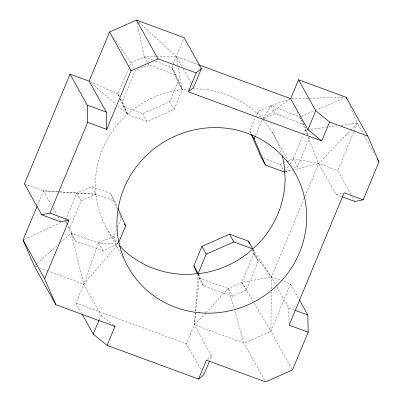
<?xml version="1.0" encoding="UTF-8"?>
<svg xmlns="http://www.w3.org/2000/svg" width="402" height="402" viewBox="0 0 402 402"><rect width="100%" height="100%" fill="white"/><g stroke="black" fill="none" stroke-linecap="round" stroke-linejoin="round"><path stroke-width="0.3" stroke-dasharray="2.01 1.51" d="M291.852 368.915L270.893 331.253L271.32 291.937M271.355 288.817L271.481 276.958L303.977 198.809M198.111 274.184L194.392 324.896L186.533 343.805L201.367 370.458M198.286 274.139L199.196 278.204L194.392 324.896L211.653 355.901L209.743 360.483M116.58 229.547L113.761 236.326L98.545 242.908L83.817 284.184L75.958 303.093L81.405 312.882M117.796 105.847L127.675 114.349L146.901 121.429L174.056 109.434L182.272 89.686L177.955 81.933L171.86 67.511L183.654 38.793M37.557 205.105L43.491 190.834L59.114 191.854M65.647 219.879L76.792 193.076L91.666 186.513L110.57 193.473L114.887 201.226L117.625 207.563M118.987 96.239L118.012 93.937L128.59 68.496M129.555 66.184L130.997 62.712L144.398 56.913L155.644 56.788M113.761 236.326L118.077 244.074L102.862 250.657L75.385 241.024L69.722 228.2L81.103 200.824L95.983 194.261L114.887 201.226M120.198 99.118L123.359 106.595L127.675 114.349L122.329 101.691L135.308 70.466L148.71 64.662L176.177 75.259L182.272 89.686L178.267 67.601M117.52 227.291L121.273 218.256M123.359 106.595L142.589 113.676L169.744 101.686L177.955 81.933M99.168 319.771L101.073 315.188L83.817 284.184L71.069 233.271L67.621 225.467M250.813 133.439L249.828 131.168L255.461 117.625M255.692 117.062L258.039 111.419L271.054 105.786L289.5 99.093M255.551 135.529L261.883 120.298M205.869 312.595L228.396 288.445L241.919 282.355L253.843 253.672L252.888 249.491M289.973 163.931L293.294 158.795L303.123 135.157M303.364 134.58L305.279 129.967L299.741 116.856L271.054 105.786L262.687 118.655M197.493 274.259L199.196 278.204L203.507 285.958L232.708 296.199L246.23 290.103L258.159 261.421L252.999 249.466M304.942 196.498L318.66 163.498L350.418 130.479M205.442 313.047L194.392 324.896L243.964 343.147L270.893 331.253L290.546 283.978L281.305 280.576M351.046 194.452L337.725 170.518L353.81 131.841M354.046 131.268L357.383 123.243L349.413 104.806M285.33 171.121L289.641 164.448M189.468 88.963L177.689 90.143A95.782 91.837 -29.1 0 0 132.348 110.168L123.032 118.505A95.782 91.837 -29.1 0 0 95.349 185.081L96.184 197.151A95.782 91.837 -29.1 0 0 115.042 240.808L118.077 244.074L83.817 284.184L48.828 271.3M350.856 130.027L357.383 123.243L363.152 133.615M34.718 265.516L36.582 263.863M37.044 263.451L58.019 244.848M60.35 242.778L71.069 233.271L98.545 242.908L118.077 244.074M207.382 359.368L211.653 355.901M263.365 118.439L289.646 99.41M24.175 239.481L60.888 222.537M263.486 118.68L275.365 113.54L304.053 124.61L308.63 135.439M263.456 158.177L280.35 164.398L293.294 158.795L318.66 163.498L337.725 170.518M285.229 171.905L291.415 169.227M293.666 168.252L298.008 166.373M301.46 116.133L314.645 110.585M315.218 110.344L344.459 98.038M285.274 171.996L318.66 163.498L335.916 194.503L341.695 196.628M335.916 194.503L342.986 193.04M246.23 290.103L241.919 282.355L271.481 276.958L280.727 280.365M307.123 134.595L305.279 129.967L307.143 129.725M307.761 129.645L326.369 127.248M328.851 126.926L336.911 125.886M341.253 125.323L357.383 123.243M291.902 98.646L343.062 97.39M156.272 56.782L176.267 56.556L197.97 64.551M59.526 191.915L95.983 194.261L91.666 186.513M59.737 191.895L95.983 194.261M24.427 183.814L43.491 190.834L58.908 191.87M199.196 278.204L228.396 288.445L232.708 296.199M276.933 286.752L288.742 307.962L294.515 310.093M35.416 266.36L37.165 267.003M39.496 267.863L48.245 271.084M75.958 303.093L186.533 343.805M136.997 22.552L144.398 56.913L152.579 60.069M155.499 61.194L171.86 67.511L176.177 75.259M90.229 81.656L118.012 93.937L119.449 96.52M101.073 315.188L113.49 325.283M91.445 83.179L115.912 104.229M138.78 22.221L176.267 56.556L182.016 66.893M260.767 117.459L257.19 113.615A95.782 91.837 -29.1 0 0 193.171 88.837M263.114 119.987L265.385 122.434A95.782 91.837 -29.1 0 1 281.646 153.705M252.371 250.255L253.843 253.672L271.481 276.958L276.631 286.209M113.475 37.622L130.997 62.712L134.157 68.395M253.099 249.416L271.481 276.958M241.919 282.355L270.893 331.253M364.368 135.796L375.001 154.901M352.559 197.171L354.68 200.98M299.741 116.856L304.053 124.61M305.279 129.967L307.867 134.62M271.054 105.786L275.365 113.54M293.294 158.795L297.606 166.549L309.595 137.72L308.872 136.007M272.295 132.268L289.309 162.835M258.039 111.419L261.491 117.62M280.35 164.398L283.802 170.599M249.828 131.168L251.265 133.75M183.227 69.069L191.704 84.299M192.01 84.842L193.523 87.561M290.546 283.978L299.023 299.209M169.744 101.686L174.056 109.434M144.398 56.913L147.273 62.079M147.564 62.596L148.71 64.662M253.843 253.672L258.159 261.421M142.589 113.676L146.901 121.429M120.6 98.59L122.329 101.691M264.622 380.262L243.964 343.147L234.381 309.485M202.578 372.634L203.789 374.81M108.133 230.979L122.716 257.179M76.792 193.076L81.103 200.824M98.545 242.908L102.862 250.657M65.41 220.452L66.848 223.035M67.134 223.552L69.722 228.2M71.069 233.271L75.385 241.024M43.491 190.834L51.667 205.522M53.18 208.241L56.813 214.768M58.024 216.944L60.144 220.753M297.264 111.897L298.088 113.55M118.012 93.937L119.087 96.209M120.429 99.043L127.675 114.349M171.86 67.511L182.272 89.686M65.898 221.567L67.375 224.909M198.402 274.124L203.507 285.958M110.57 193.473L117.042 208.457M118.786 212.492L121.027 217.678M308.048 136.906L318.66 163.498M228.396 288.445L234.21 308.882M176.267 56.556L177.825 65.149M288.742 307.962L289.083 323.329"/><path stroke-width="0.6" d="M70.028 74.139L87.284 105.143L87.671 122.349L106.736 129.369L106.354 112.163L89.093 81.159L70.028 74.139L24.427 183.814L41.682 214.819L60.747 221.839L68.993 220.135L44.617 278.757L55.823 304.686L114.922 326.444L107.058 345.358L198.568 379.051L203.789 374.81L209.507 361.056M55.823 304.686L34.25 265.933L23.05 240.004L37.079 206.251M89.093 81.159L109.54 31.989L136.464 20.1L184.126 37.647L201.387 68.652L193.523 87.561L188.302 91.802L321.756 140.941L329.62 122.032L315.776 110.771L298.515 79.767L290.656 98.676L307.912 129.68L321.756 140.941M41.682 214.819L49.928 213.115L87.671 122.349M106.736 129.369L131.107 70.747L158.036 58.853L196.166 72.893L201.387 68.652M118.781 242.381L125.59 226.004L117.871 208.141M188.302 91.802L196.166 72.893M107.058 345.358L93.214 334.097L98.932 320.344M197.246 273.697L193.844 265.807L201.915 246.396L229.557 234.19L248.441 241.145L252.752 248.898L233.869 241.944L229.557 234.19M233.869 241.944L206.231 254.149L198.161 273.561L193.844 265.807M284.666 172.146L265.441 165.066L254.144 138.916L255.084 136.66M198.568 379.051L206.432 360.142L265.536 381.9L292.46 370.011L308.188 332.188L307.806 314.982L299.329 299.751M307.912 129.68L315.776 110.771M342.273 196.844L354.981 201.523L363.227 199.819L378.95 161.996L367.75 136.067L346.177 97.314L298.515 79.767M198.558 64.767L290.656 98.676M329.62 122.032L367.75 136.067M363.227 199.819L344.162 192.799L289.123 325.168L308.188 332.188M87.284 105.143L106.354 112.163M49.928 213.115L68.993 220.135M295.093 310.304L307.806 314.982M113.967 325.67L114.922 326.444M119.665 245.783L123.238 249.632A95.782 91.837 -29.1 0 0 190.362 274.345L202.739 273.099A95.782 91.837 -29.1 0 0 248.079 253.079L257.396 244.743A95.782 91.837 -29.1 0 0 285.078 178.166L284.249 166.091A95.782 91.837 -29.1 0 0 282.274 156.026M377.131 158.725L378.95 161.996M251.843 134.781L254.144 138.916M265.441 165.066L261.124 157.318L251.305 134.575M136.464 20.1L158.036 58.853M109.54 31.989L131.107 70.747M201.915 246.396L206.231 254.149M124.439 223.939L125.59 226.004M82.008 313.972L93.214 334.097M23.05 240.004L44.617 278.757M346.177 97.314L346.926 99.043M248.441 241.145L249.667 243.994M199.548 312.756A95.782 91.837 -29.1 0 0 299.374 181.699A95.782 91.837 -29.1 0 0 136.439 166.674A95.782 91.837 -29.1 0 0 199.548 312.756"/></g></svg>
